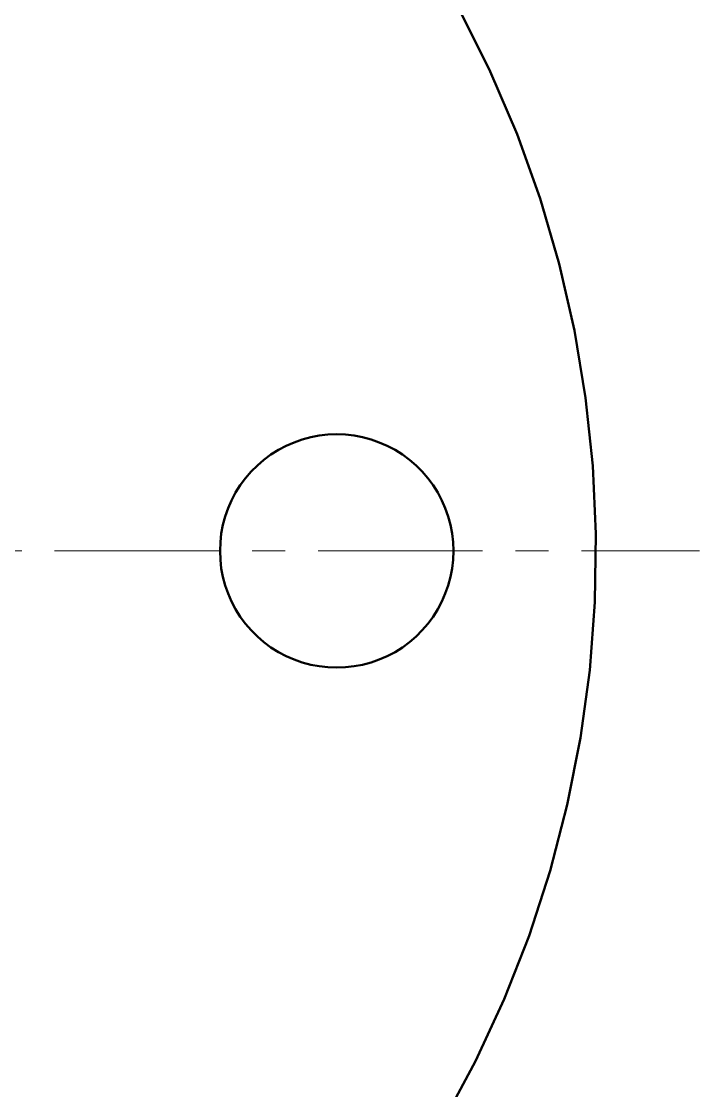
# Model space of a CAD drawing. Header units: millimetres. Extents: x 0 to 420, y 0 to 297.
# Drawn here: x 220.42 to 233.5, y 239.59 to 260.21 of the extents above; entities that cross this region are included whole.
import ezdxf

# ---------------------------------------------------------------- set-up
doc = ezdxf.new("R2010")
doc.units = ezdxf.units.MM
doc.linetypes.add('CENTER', pattern=[5.08, 3.175, -0.635, 0.635, -0.635])
doc.linetypes.add('DASHED', pattern=[1.524, 1.27, -0.254])
for name, color, linetype, lineweight in [('CENTER', 1, 'CENTER', 18), ('HIDDEN', 8, 'DASHED', 25), ('VISIBLE', 7, 'CONTINUOUS', 50)]:
    doc.layers.add(name, color=color, linetype=linetype, lineweight=lineweight)

msp = doc.modelspace()

# ---------------------------------------------------------------- linework, layer by layer
at = {"layer": 'CENTER'}
msp.add_line((185.49754, 250), (233.49754, 250), dxfattribs=at)
at = {"layer": 'HIDDEN'}
for points in [[(228.87064, 260.42511), (229.45943, 259.24786)], [(229.45943, 259.24786), (229.97676, 258.0375)], [(229.97676, 258.0375), (230.42078, 256.79837)], [(230.42078, 256.79837), (230.7899, 255.53491)], [(230.7899, 255.53491), (231.0828, 254.25163)], [(231.0828, 254.25163), (231.29843, 252.95313)], [(231.29843, 252.95313), (231.43602, 251.64406)], [(225.99687, 252.19359), (225.83434, 252.15004)], [(226.16219, 252.22487), (225.99687, 252.19359)], [(226.3294, 252.24371), (226.16219, 252.22487)], [(226.49754, 252.25), (226.3294, 252.24371)], [(226.66568, 252.24371), (226.49754, 252.25)], [(226.83288, 252.22487), (226.66568, 252.24371)], [(226.99821, 252.19359), (226.83288, 252.22487)], [(227.16074, 252.15004), (226.99821, 252.19359)], [(225.5213, 252.02718), (225.37254, 251.94856)], [(225.67552, 252.09447), (225.5213, 252.02718)], [(225.83434, 252.15004), (225.67552, 252.09447)], [(227.31956, 252.09447), (227.16074, 252.15004)], [(227.47378, 252.02718), (227.31956, 252.09447)], [(227.62254, 251.94856), (227.47378, 252.02718)], [(225.23007, 251.85904), (225.09469, 251.75912)], [(225.37254, 251.94856), (225.23007, 251.85904)], [(227.76501, 251.85904), (227.62254, 251.94856)], [(227.90039, 251.75912), (227.76501, 251.85904)], [(224.96715, 251.64937), (224.84817, 251.53039)], [(225.09469, 251.75912), (224.96715, 251.64937)], [(228.02793, 251.64937), (227.90039, 251.75912)], [(228.1469, 251.53039), (228.02793, 251.64937)], [(231.43602, 251.64406), (231.49508, 250.32911)], [(224.73842, 251.40285), (224.6385, 251.26747)], [(224.84817, 251.53039), (224.73842, 251.40285)], [(228.25666, 251.40285), (228.1469, 251.53039)], [(228.35658, 251.26747), (228.25666, 251.40285)], [(224.6385, 251.26747), (224.54898, 251.125)], [(228.4461, 251.125), (228.35658, 251.26747)], [(224.47036, 250.97624), (224.40307, 250.82202)], [(224.54898, 251.125), (224.47036, 250.97624)], [(228.52472, 250.97624), (228.4461, 251.125)], [(228.592, 250.82202), (228.52472, 250.97624)], [(224.40307, 250.82202), (224.3475, 250.6632)], [(228.64758, 250.6632), (228.592, 250.82202)], [(224.3475, 250.6632), (224.30395, 250.50067)], [(228.69113, 250.50067), (228.64758, 250.6632)], [(224.27267, 250.33535), (224.25383, 250.16814)], [(224.30395, 250.50067), (224.27267, 250.33535)], [(228.72241, 250.33535), (228.69113, 250.50067)], [(228.74125, 250.16814), (228.72241, 250.33535)], [(231.49508, 250.32911), (231.47539, 249.01297)], [(224.25383, 250.16814), (224.24754, 250)], [(228.74754, 250), (228.74125, 250.16814)], [(224.24754, 250), (224.25383, 249.83186)], [(228.74125, 249.83186), (228.74754, 250)], [(224.25383, 249.83186), (224.27267, 249.66465)], [(228.72241, 249.66465), (228.74125, 249.83186)], [(224.27267, 249.66465), (224.30395, 249.49933)], [(224.30395, 249.49933), (224.3475, 249.3368)], [(228.64758, 249.3368), (228.69113, 249.49933)], [(228.69113, 249.49933), (228.72241, 249.66465)], [(224.3475, 249.3368), (224.40307, 249.17798)], [(228.592, 249.17798), (228.64758, 249.3368)], [(224.40307, 249.17798), (224.47036, 249.02376)], [(228.52472, 249.02376), (228.592, 249.17798)], [(224.47036, 249.02376), (224.54898, 248.875)], [(228.4461, 248.875), (228.52472, 249.02376)], [(231.47539, 249.01297), (231.37702, 247.70037)], [(224.54898, 248.875), (224.6385, 248.73253)], [(224.6385, 248.73253), (224.73842, 248.59715)], [(228.25666, 248.59715), (228.35658, 248.73253)], [(228.35658, 248.73253), (228.4461, 248.875)], [(224.73842, 248.59715), (224.84817, 248.46961)], [(224.84817, 248.46961), (224.96715, 248.35063)], [(228.02793, 248.35063), (228.1469, 248.46961)], [(228.1469, 248.46961), (228.25666, 248.59715)], [(224.96715, 248.35063), (225.09469, 248.24088)], [(227.90039, 248.24088), (228.02793, 248.35063)], [(225.09469, 248.24088), (225.23007, 248.14096)], [(225.23007, 248.14096), (225.37254, 248.05144)], [(227.62254, 248.05144), (227.76501, 248.14096)], [(227.76501, 248.14096), (227.90039, 248.24088)], [(225.37254, 248.05144), (225.5213, 247.97282)], [(225.5213, 247.97282), (225.67552, 247.90553)], [(225.67552, 247.90553), (225.83434, 247.84996)], [(225.83434, 247.84996), (225.99687, 247.80641)], [(226.99821, 247.80641), (227.16074, 247.84996)], [(227.16074, 247.84996), (227.31956, 247.90553)], [(227.31956, 247.90553), (227.47378, 247.97282)], [(227.47378, 247.97282), (227.62254, 248.05144)], [(225.99687, 247.80641), (226.16219, 247.77513)], [(226.16219, 247.77513), (226.3294, 247.75629)], [(226.3294, 247.75629), (226.49754, 247.75)], [(226.49754, 247.75), (226.66568, 247.75629)], [(226.66568, 247.75629), (226.83288, 247.77513)], [(226.83288, 247.77513), (226.99821, 247.80641)], [(231.37702, 247.70037), (231.20033, 246.39601)], [(231.20033, 246.39601), (230.94595, 245.10454)], [(230.94595, 245.10454), (230.61479, 243.8306)], [(230.61479, 243.8306), (230.20804, 242.57874)], [(230.20804, 242.57874), (229.72715, 241.35345)], [(229.72715, 241.35345), (229.17384, 240.15911)], [(229.17384, 240.15911), (228.5501, 239)]]:
    msp.add_lwpolyline(points, dxfattribs=at)
at = {"layer": 'VISIBLE'}
for points in [[(228.87064, 260.42511), (229.45943, 259.24786)], [(229.45943, 259.24786), (229.97676, 258.0375)], [(229.97676, 258.0375), (230.42078, 256.79837)], [(230.42078, 256.79837), (230.7899, 255.53491)], [(230.7899, 255.53491), (231.0828, 254.25163)], [(231.0828, 254.25163), (231.29843, 252.95313)], [(231.29843, 252.95313), (231.43602, 251.64406)], [(225.99687, 252.19359), (225.83434, 252.15004)], [(226.16219, 252.22487), (225.99687, 252.19359)], [(226.3294, 252.24371), (226.16219, 252.22487)], [(226.49754, 252.25), (226.3294, 252.24371)], [(226.66568, 252.24371), (226.49754, 252.25)], [(226.83288, 252.22487), (226.66568, 252.24371)], [(226.99821, 252.19359), (226.83288, 252.22487)], [(227.16074, 252.15004), (226.99821, 252.19359)], [(225.5213, 252.02718), (225.37254, 251.94856)], [(225.67552, 252.09447), (225.5213, 252.02718)], [(225.83434, 252.15004), (225.67552, 252.09447)], [(227.31956, 252.09447), (227.16074, 252.15004)], [(227.47378, 252.02718), (227.31956, 252.09447)], [(227.62254, 251.94856), (227.47378, 252.02718)], [(225.23007, 251.85904), (225.09469, 251.75912)], [(225.37254, 251.94856), (225.23007, 251.85904)], [(227.76501, 251.85904), (227.62254, 251.94856)], [(227.90039, 251.75912), (227.76501, 251.85904)], [(224.96715, 251.64937), (224.84817, 251.53039)], [(225.09469, 251.75912), (224.96715, 251.64937)], [(228.02793, 251.64937), (227.90039, 251.75912)], [(228.1469, 251.53039), (228.02793, 251.64937)], [(231.43602, 251.64406), (231.49508, 250.32911)], [(224.73842, 251.40285), (224.6385, 251.26747)], [(224.84817, 251.53039), (224.73842, 251.40285)], [(228.25666, 251.40285), (228.1469, 251.53039)], [(228.35658, 251.26747), (228.25666, 251.40285)], [(224.6385, 251.26747), (224.54898, 251.125)], [(228.4461, 251.125), (228.35658, 251.26747)], [(224.47036, 250.97624), (224.40307, 250.82202)], [(224.54898, 251.125), (224.47036, 250.97624)], [(228.52472, 250.97624), (228.4461, 251.125)], [(228.592, 250.82202), (228.52472, 250.97624)], [(224.40307, 250.82202), (224.3475, 250.6632)], [(228.64758, 250.6632), (228.592, 250.82202)], [(224.3475, 250.6632), (224.30395, 250.50067)], [(228.69113, 250.50067), (228.64758, 250.6632)], [(224.27267, 250.33535), (224.25383, 250.16814)], [(224.30395, 250.50067), (224.27267, 250.33535)], [(228.72241, 250.33535), (228.69113, 250.50067)], [(228.74125, 250.16814), (228.72241, 250.33535)], [(231.49508, 250.32911), (231.47539, 249.01297)], [(224.25383, 250.16814), (224.24754, 250)], [(228.74754, 250), (228.74125, 250.16814)], [(224.24754, 250), (224.25383, 249.83186)], [(228.74125, 249.83186), (228.74754, 250)], [(224.25383, 249.83186), (224.27267, 249.66465)], [(228.72241, 249.66465), (228.74125, 249.83186)], [(224.27267, 249.66465), (224.30395, 249.49933)], [(224.30395, 249.49933), (224.3475, 249.3368)], [(228.64758, 249.3368), (228.69113, 249.49933)], [(228.69113, 249.49933), (228.72241, 249.66465)], [(224.3475, 249.3368), (224.40307, 249.17798)], [(228.592, 249.17798), (228.64758, 249.3368)], [(224.40307, 249.17798), (224.47036, 249.02376)], [(228.52472, 249.02376), (228.592, 249.17798)], [(224.47036, 249.02376), (224.54898, 248.875)], [(228.4461, 248.875), (228.52472, 249.02376)], [(231.47539, 249.01297), (231.37702, 247.70037)], [(224.54898, 248.875), (224.6385, 248.73253)], [(224.6385, 248.73253), (224.73842, 248.59715)], [(228.25666, 248.59715), (228.35658, 248.73253)], [(228.35658, 248.73253), (228.4461, 248.875)], [(224.73842, 248.59715), (224.84817, 248.46961)], [(224.84817, 248.46961), (224.96715, 248.35063)], [(228.02793, 248.35063), (228.1469, 248.46961)], [(228.1469, 248.46961), (228.25666, 248.59715)], [(224.96715, 248.35063), (225.09469, 248.24088)], [(227.90039, 248.24088), (228.02793, 248.35063)], [(225.09469, 248.24088), (225.23007, 248.14096)], [(225.23007, 248.14096), (225.37254, 248.05144)], [(227.62254, 248.05144), (227.76501, 248.14096)], [(227.76501, 248.14096), (227.90039, 248.24088)], [(225.37254, 248.05144), (225.5213, 247.97282)], [(225.5213, 247.97282), (225.67552, 247.90553)], [(225.67552, 247.90553), (225.83434, 247.84996)], [(225.83434, 247.84996), (225.99687, 247.80641)], [(226.99821, 247.80641), (227.16074, 247.84996)], [(227.16074, 247.84996), (227.31956, 247.90553)], [(227.31956, 247.90553), (227.47378, 247.97282)], [(227.47378, 247.97282), (227.62254, 248.05144)], [(225.99687, 247.80641), (226.16219, 247.77513)], [(226.16219, 247.77513), (226.3294, 247.75629)], [(226.3294, 247.75629), (226.49754, 247.75)], [(226.49754, 247.75), (226.66568, 247.75629)], [(226.66568, 247.75629), (226.83288, 247.77513)], [(226.83288, 247.77513), (226.99821, 247.80641)], [(231.37702, 247.70037), (231.20033, 246.39601)], [(231.20033, 246.39601), (230.94595, 245.10454)], [(230.94595, 245.10454), (230.61479, 243.8306)], [(230.61479, 243.8306), (230.20804, 242.57874)], [(230.20804, 242.57874), (229.72715, 241.35345)], [(229.72715, 241.35345), (229.17384, 240.15911)], [(229.17384, 240.15911), (228.5501, 239)]]:
    msp.add_lwpolyline(points, dxfattribs=at)

doc.saveas('drawing.dxf')
